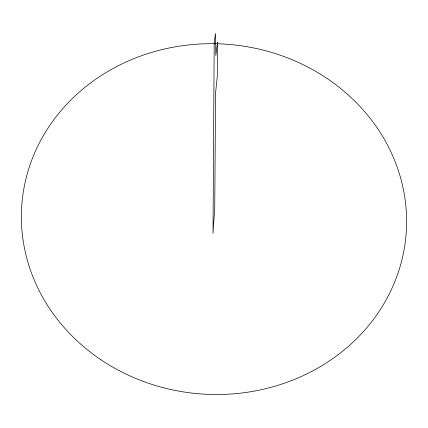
<?xml version="1.0" encoding="UTF-8"?>
<svg xmlns="http://www.w3.org/2000/svg" width="428" height="428" viewBox="0 0 428 428"><rect width="100%" height="100%" fill="white"/><g stroke="black" fill="none" stroke-linecap="round" stroke-linejoin="round"><path stroke-width="0.64" d="M214.198 42.335L212.994 233.26L214.738 208.372L215.562 93.015L217.67 72.739L217.617 42.581L217.552 42.019L215.83 55.528L215.53 33.486L214.198 42.335M101.104 359.878A192.707 175.325 4 0 0 405.594 239.364A192.707 175.325 4 0 0 135.248 58.09A192.707 175.325 4 0 0 101.104 359.878"/></g></svg>
